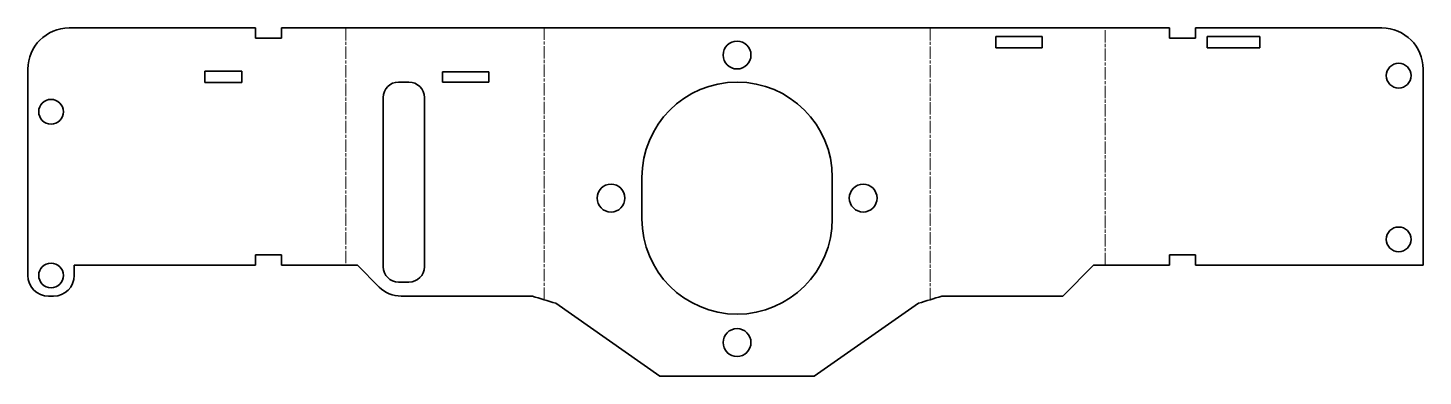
# Model space of a CAD drawing. Header units: inches. Extents: x 0 to 271, y 0 to 67.
import ezdxf

# ---------------------------------------------------------------- set-up
doc = ezdxf.new("R2010")
doc.units = ezdxf.units.IN
doc.header["$MEASUREMENT"] = 0
doc.linetypes.add('Chain', pattern=[13.68, 9.12, -1.14, 2.28, -1.14])
doc.layers.add('SIMUMAK Bend Centerline (ISO)', color=7, linetype='Chain', lineweight=9)
doc.layers.add('SIMUMAK Visible (ISO)', color=7, linetype='Continuous', lineweight=35)

# ---------------------------------------------------------------- blocks, each defined once
blk = doc.blocks.new('CDR-AU-31-PPAL-02_Sheet_2_CDR-AU-31-PPAL-02 (Desplegada)')
at = {"layer": 'SIMUMAK Bend Centerline (ISO)', "ltscale": 0.263158}
for p, q in [((-73.79, 33.75), (-73.79, -12.25)), ((-35.26, -18.95), (-35.26, 33.75)), ((39.76, 33.75), (39.76, -18.95)), ((73.79, -12.25), (73.79, 33.75))]:
    blk.add_line(p, q, dxfattribs=at)
at = {"layer": 'SIMUMAK Visible (ISO)'}
for p, q in [((-127.55, 33.75), (-91.3, 33.75)), ((-91.3, 31.75), (-91.3, 33.75)), ((-86.3, 33.75), (86.3, 33.75)), ((-86.3, 33.75), (-86.3, 31.75)), ((86.3, 31.75), (86.3, 33.75)), ((91.3, 33.75), (91.3, 31.75)), ((91.3, 33.75), (127.55, 33.75)), ((-86.3, 31.75), (-91.3, 31.75)), ((52.52, 32.1), (61.52, 32.1)), ((52.52, 29.9), (52.52, 32.1)), ((61.52, 29.9), (52.52, 29.9)), ((61.52, 32.1), (61.52, 29.9)), ((91.3, 31.75), (86.3, 31.75)), ((93.62, 32.1), (103.82, 32.1)), ((93.62, 29.9), (93.62, 32.1)), ((103.82, 29.9), (93.62, 29.9)), ((103.82, 32.1), (103.82, 29.9)), ((-135.55, 25.75), (-135.55, -14.25)), ((-101.15, 25.35), (-93.95, 25.35)), ((-101.15, 23.15), (-101.15, 25.35)), ((-93.95, 25.35), (-93.95, 23.15)), ((-55.02, 25.25), (-46.02, 25.25)), ((-55.02, 23.25), (-55.02, 25.25)), ((-46.02, 25.25), (-46.02, 23.25)), ((135.55, 25.75), (135.55, -12.25)), ((-93.95, 23.15), (-101.15, 23.15)), ((-63.52, 23.25), (-61.52, 23.25)), ((-46.02, 23.25), (-55.02, 23.25)), ((-66.52, -12.55), (-66.52, 20.25)), ((-58.52, 20.25), (-58.52, -12.55)), ((-16.25, -3.25), (-16.25, 4.75)), ((20.75, 4.75), (20.75, -3.25)), ((-91.3, -12.25), (-91.3, -10.25)), ((-91.3, -10.25), (-86.3, -10.25)), ((-86.3, -10.25), (-86.3, -12.25)), ((86.3, -12.25), (86.3, -10.25)), ((86.3, -10.25), (91.3, -10.25)), ((91.3, -10.25), (91.3, -12.25)), ((-91.3, -12.25), (-126.55, -12.25)), ((-126.55, -14.25), (-126.55, -12.25)), ((-71.52, -12.25), (-86.3, -12.25)), ((-71.52, -12.25), (-67.28, -16.49)), ((65.52, -18.25), (71.52, -12.25)), ((86.3, -12.25), (71.52, -12.25)), ((135.55, -12.25), (91.3, -12.25)), ((-61.52, -15.55), (-63.52, -15.55)), ((-131.55, -18.25), (-130.55, -18.25)), ((-37.52, -18.25), (-63.04, -18.25)), ((42.02, -18.25), (65.52, -18.25)), ((-12.75, -33.75), (-33, -19.64)), ((37.5, -19.64), (17.25, -33.75)), ((17.25, -33.75), (-12.75, -33.75))]:
    blk.add_line(p, q, dxfattribs=at)
for centre, radius in [((2.25, 28.5), 2.7), ((130.8, 24.5), 2.4), ((-131.05, 17.5), 2.4), ((-22.25, 0.75), 2.7), ((26.75, 0.75), 2.7), ((130.8, -7.25), 2.4), ((-131.05, -14.25), 2.4), ((2.25, -27.25), 2.7)]:
    blk.add_circle(centre, radius, dxfattribs=at)
at = {"layer": 'SIMUMAK Visible (ISO)', "extrusion": (0, 0, -1)}
for centre, radius, start, end in [((127.55, 25.75), 8, 0, 90), ((-127.55, 25.75), 8, 90, 180), ((63.52, 20.25), 3, 0, 90), ((61.52, 20.25), 3, 90, 180), ((-2.25, 4.75), 18.5, 0, 180), ((-2.25, -3.25), 18.5, 180, 0), ((63.52, -12.55), 3, 270, 0), ((61.52, -12.55), 3, 180, 270), ((131.55, -14.25), 4, 270, 0), ((130.55, -14.25), 4, 180, 270), ((63.04, -12.25), 6, 270, 315)]:
    blk.add_arc(centre, radius, start, end, dxfattribs=at)
at = {"layer": 'SIMUMAK Visible (ISO)'}
for points in [[(-33, -19.64), (-34.51, -19.18), (-36.02, -18.71), (-37.52, -18.25)], [(37.5, -19.64), (39.01, -19.18), (40.52, -18.71), (42.02, -18.25)]]:
    blk.add_open_spline(points, degree=3, dxfattribs=at)

msp = doc.modelspace()

# ---------------------------------------------------------------- block references
msp.add_blockref('CDR-AU-31-PPAL-02_Sheet_2_CDR-AU-31-PPAL-02 (Desplegada)', (135.55, 33.75))

doc.saveas('drawing.dxf')
